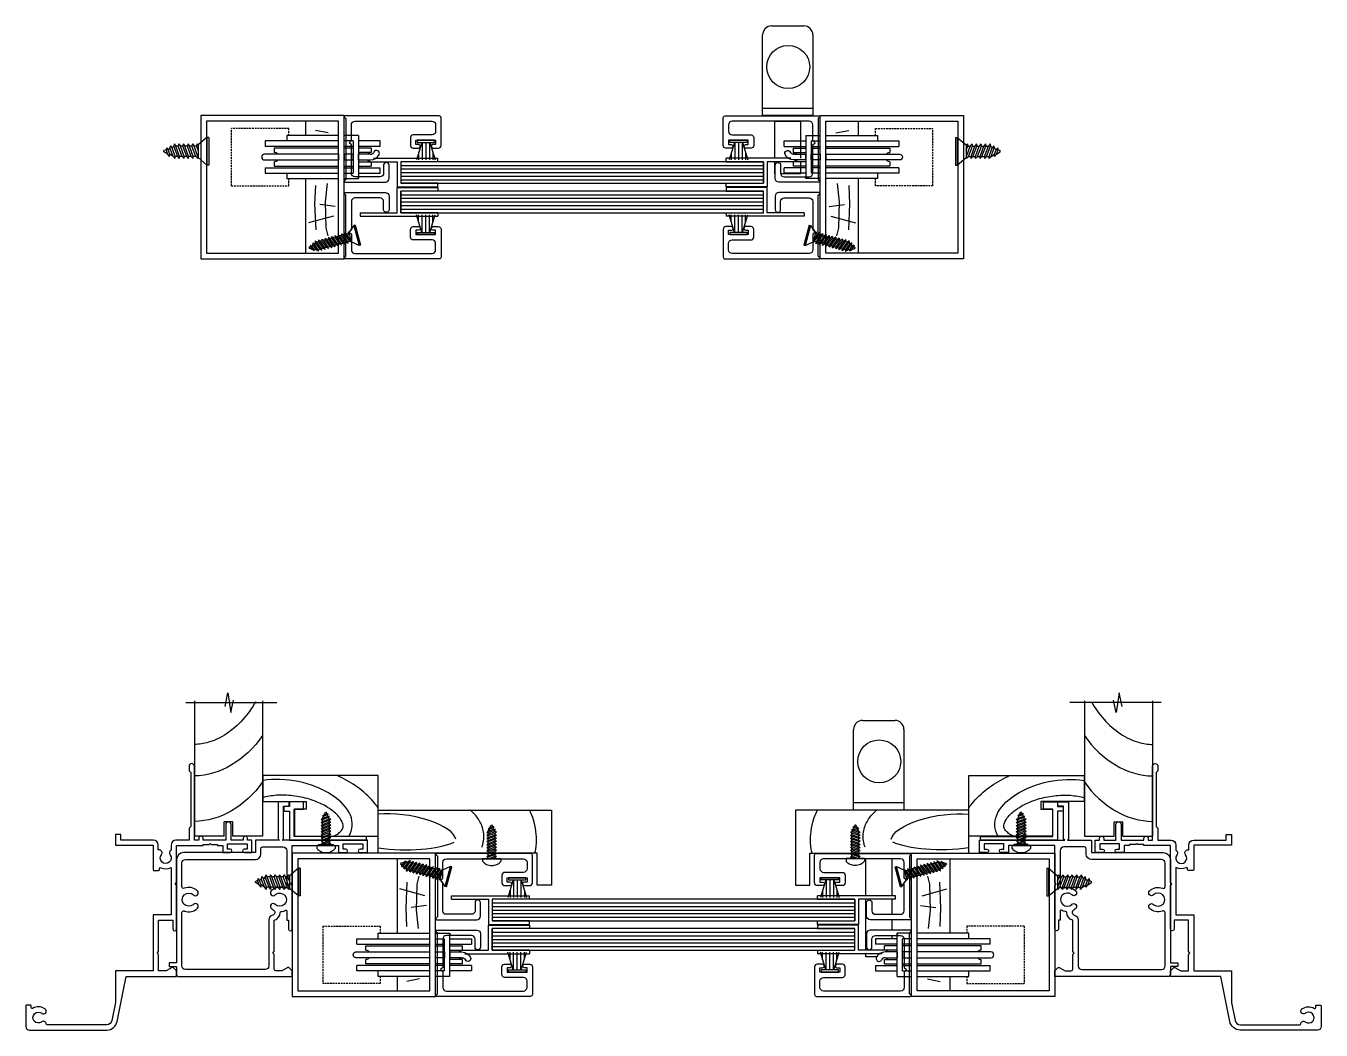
# Model space of a CAD drawing. Extents: x -67 to 826, y -333 to 308.
# Drawn here: x 259.9 to 621.1, y -295.2 to -15 of the extents above; entities that cross this region are included whole.
import ezdxf

# ---------------------------------------------------------------- set-up
doc = ezdxf.new("R2010")
doc.units = 0
doc.header["$MEASUREMENT"] = 0
doc.linetypes.add('DASHED', pattern=[0.75, 0.5, -0.25])
doc.layers.get('0').update_dxf_attribs({"linetype": 'CONTINUOUS'})
for name, color, linetype in [('CYAN', 4, 'CONTINUOUS'), ('GREY', 8, 'CONTINUOUS'), ('Magenta', 6, 'CONTINUOUS'), ('OUTLINE', 2, 'CONTINUOUS'), ('Red', 1, 'CONTINUOUS'), ('WHITE', 7, 'CONTINUOUS')]:
    doc.layers.add(name, color=color, linetype=linetype)

# ---------------------------------------------------------------- blocks, each defined once
blk = doc.blocks.new('NT6287PL')
at = {"layer": 'OUTLINE', "linetype": 'Continuous'}
for p, q in [((0, 0), (-21.71, 0)), ((-21.71, -1), (-21.71, 0)), ((0, -1), (0, 0)), ((-21.71, -1), (-11.31, -1)), ((-11.31, -1), (-11.31, -7)), ((0, -1), (-10.31, -1)), ((-10.31, -1), (-10.31, -8)), ((-21.71, -7), (-11.31, -7)), ((-21.71, -8), (-21.71, -7)), ((-10.31, -8), (-21.71, -8))]:
    blk.add_line(p, q, dxfattribs=at)
blk = doc.blocks.new('SHUGGPL')
at = {"linetype": 'DASHED'}
for p, q in [((-31.46, -14), (-31.46, 2)), ((-15.46, 2), (-31.46, 2)), ((-15.46, 0), (-15.46, 2)), ((-31.46, -14), (-15.46, -14)), ((-15.46, -14), (-15.46, -12))]:
    blk.add_line(p, q, dxfattribs=at)
for p, q in [((-1.6, 0), (-16, 0)), ((-16, 0), (-16, -1.5)), ((4, 0), (0, 0)), ((4, 0), (4, -12)), ((-1.6, -1.5), (-22, -1.5)), ((-22, -1.5), (-22, -3)), ((-1.6, -3), (-22, -3)), ((-1.6, -3.5), (-19.5, -3.5)), ((-19.5, -3.5), (-19.5, -4.7)), ((2.5, -1.5), (0, -1.5)), ((2.5, -3), (0, -3)), ((2.5, -3.5), (0, -3.5)), ((2.5, -1.5), (2.5, -10.5)), ((10, -1.5), (4, -1.5)), ((10, -3), (4, -3)), ((7.5, -3.5), (4, -3.5)), ((7.5, -3.5), (7.5, -4.7)), ((10, -3), (10, -1.5)), ((-1.6, -5.2), (-22.2, -5.2)), ((-22.2, -6.8), (-1.6, -6.8)), ((-1.6, -5.2), (-1.6, -6.8)), ((2.5, -5.2), (0, -5.2)), ((0, -5.2), (0, -6.8)), ((0, -6.8), (2.5, -6.8)), ((2.5, -6.8), (2.5, -5.2)), ((7.5, -4.7), (4, -4.7)), ((4, -6.8), (4, -5.2)), ((7.35, -5.2), (4, -5.2)), ((4, -6.8), (7.35, -6.8)), ((-22, -9), (-1.6, -9)), ((-22, -9), (-22, -10.5)), ((-22, -10.5), (-1.6, -10.5)), ((-19.5, -7.3), (-19.5, -8.5)), ((-19.5, -8.5), (-1.6, -8.5)), ((-16, -10.5), (-16, -12)), ((0, -8.5), (2.5, -8.5)), ((0, -9), (2.5, -9)), ((0, -10.5), (2.5, -10.5)), ((4, -7.3), (7.5, -7.3)), ((4, -8.5), (7.5, -8.5)), ((4, -9), (10, -9)), ((4, -10.5), (10, -10.5)), ((7.5, -7.3), (7.5, -8.5)), ((10, -10.5), (10, -9)), ((-16, -12), (-1.6, -12)), ((0, -12), (4, -12)), ((0.5, -12), (4, -12)), ((4, -12), (4, -11.5))]:
    blk.add_line(p, q)
for centre, radius, start, end in [((-22.2, -6), 0.8, 90, 270), ((-19.5, -6), 1.3, 37.9799, 90), ((-19.5, -6), 1.3, 270, 322.0201), ((7.5, -6), 1.3, 90, 142.0201), ((7.5, -6), 1.3, 217.9799, 270), ((7.35, -4.15), 1.05, 270, 334.378), ((7.35, -4.15), 2.65, 270, 334.378), ((9.02, -4.95), 0.8, 334.378, 154.378)]:
    blk.add_arc(centre, radius, start, end)
blk = doc.blocks.new('WOOD')
at = {"layer": 'GREY'}
for p, q in [((-9.11, -4), (-9.11, 0)), ((-9.11, -36.8), (-9.11, -16))]:
    blk.add_line(p, q, dxfattribs=at)
for points in [[(-2.85, -3.27), (-6.43, -2.6)], [(-6.43, -17.89), (-6.65, -23.02), (-6.32, -30.27)], [(-3.19, -17.33), (-3.75, -22.46), (-3.52, -29.72), (-2.97, -31.95)], [(-0.96, -23.8), (-5.2, -23.24)], [(-1.4, -26.48), (-8.33, -28.38)]]:
    blk.add_lwpolyline(points, dxfattribs=at)
blk = doc.blocks.new('SHUGGLK')
for p, q in [((-14, 0), (-14, 22.5)), ((-11.5, 25), (-2.5, 25)), ((0, 22.5), (0, 0)), ((0, 2), (-14, 2)), ((0, 0), (-14, 0)), ((-10.6, -11.9), (-10.6, -1.55)), ((-10.6, -1.55), (-3.4, -1.55)), ((-3.4, -1.55), (-3.4, -11.9)), ((-10.6, -16.23), (-10.6, -12.9)), ((-3.4, -12.9), (-3.4, -16.23)), ((-10.4, -16.23), (-10.6, -16.23)), ((-3.4, -16.23), (-8.9, -16.23))]:
    blk.add_line(p, q)
blk.add_circle((-6.88, 13.55), 6)
for centre, start, end in [((-11.5, 22.5), 90, 180), ((-2.5, 22.5), 0, 90)]:
    blk.add_arc(centre, 2.5, start, end)
blk = doc.blocks.new('n1382')
at = {"flags": 128}
blk.add_lwpolyline([(19.78, -6.8), (25.28, -6.8), (25.28, -8), (24.53, -8, 1), (24.53, -9), (26.03, -9, 0.414214), (26.78, -8.25), (26.78, -0.5, 0.414214), (26.28, 0), (0, 0, 0.668179), (-0.14, -0.34), (0.28, -0.76), (0.28, -17.74), (-0.14, -18.16, 0.668179), (0, -18.5), (11.28, -18.5, 0.414214), (12.28, -17.5), (12.28, -13.75, 1), (10.78, -13.75), (10.78, -16, -0.414214), (9.78, -17), (2.78, -17, -0.414214), (1.78, -16), (1.78, -8.1), (1.18, -7.5), (1.78, -6.9), (1.78, -2.5, -0.414214), (2.78, -1.5), (24.28, -1.5, -0.414214), (25.28, -2.5), (25.28, -4.3, -0.414214), (24.28, -5.3), (19.03, -5.3, 0.414214), (18.28, -6.05), (18.28, -8.25, 0.414214), (19.03, -9), (20.53, -9, 1), (20.53, -8), (19.78, -8)], format="xyb", close=True, dxfattribs=at)
blk = doc.blocks.new('wp48x55')
for p, q in [((0, 2.4), (0.6, 2.4)), ((0, -2.4), (0, 2.4)), ((0.6, 1.13), (5.5, 2.6)), ((0.6, 2.4), (0.6, -2.4)), ((0.6, 1), (5.5, 1)), ((0.6, 0), (5.5, 0)), ((3.5, 2), (5.5, 2)), ((0.6, -2.4), (0, -2.4)), ((0.6, -1), (5.5, -1)), ((0.6, -1.13), (5.5, -2.6)), ((3.5, -2), (5.5, -2))]:
    blk.add_line(p, q)
blk = doc.blocks.new('CS4G12')
for p, q in [((2.9, 0.38), (-2.9, 0.38)), ((-2.9, 0.38), (-2.9, 0)), ((2.9, 0), (-2.9, 0)), ((-2.9, 0), (-1.32, -1.88)), ((2.9, 0), (1.32, -1.88)), ((2.9, 0.38), (2.9, 0)), ((-1.54, -1.83), (-1.09, -2.22)), ((-1.54, -1.83), (-1.36, -1.83)), ((-1.54, -2.78), (-1.09, -2.78)), ((-1.54, -2.78), (-1.09, -3.17)), ((1.32, -1.88), (-1.32, -1.88)), ((-1.09, -2.22), (-1.09, -2.78)), ((-1.09, -2.22), (1.09, -3.05)), ((-1.09, -2.78), (1.09, -3.55)), ((-1.09, -3.17), (1.09, -4)), ((-1.09, -3.31), (-1.09, -3.73)), ((-0.97, -1.88), (1.09, -2.6)), ((0.5, -1.88), (1.09, -2.1)), ((1.54, -2), (1.09, -2.1)), ((1.09, -2.1), (1.09, -2.6)), ((1.54, -2.95), (1.09, -2.6)), ((1.54, -2.95), (1.09, -3.05)), ((1.09, -3.05), (1.09, -3.55)), ((1.54, -3.9), (1.09, -3.55)), ((1.54, -2), (1.34, -1.85)), ((-1.54, -3.73), (-1.09, -4.12)), ((-1.54, -3.73), (-1.09, -3.73)), ((-1.54, -4.68), (-1.09, -5.07)), ((-1.54, -4.68), (-1.09, -4.68)), ((-1.54, -5.63), (-1.09, -6.02)), ((-1.54, -5.63), (-1.09, -5.63)), ((-1.54, -6.58), (-1.09, -6.57)), ((-1.54, -6.58), (-1.09, -6.96)), ((-1.09, -3.73), (1.09, -4.5)), ((-1.09, -4.68), (-1.09, -4.12)), ((-1.09, -4.12), (1.09, -4.94)), ((-1.09, -4.68), (1.09, -5.45)), ((-1.09, -5.07), (-1.09, -5.63)), ((-1.09, -5.07), (1.09, -5.89)), ((-1.09, -5.63), (1.09, -6.4)), ((-1.09, -6.02), (-1.09, -6.57)), ((-1.09, -6.02), (1.09, -6.84)), ((-1.09, -6.57), (1.09, -7.34)), ((-1.09, -6.96), (1.09, -7.79)), ((-1.09, -7.52), (-1.09, -6.96)), ((1.54, -3.9), (1.09, -4)), ((1.09, -4), (1.09, -4.5)), ((1.54, -4.85), (1.09, -4.5)), ((1.54, -4.85), (1.09, -4.94)), ((1.09, -4.94), (1.09, -5.45)), ((1.54, -5.8), (1.09, -5.45)), ((1.54, -5.8), (1.09, -5.89)), ((1.09, -5.89), (1.09, -6.4)), ((1.54, -6.75), (1.09, -6.4)), ((1.54, -6.75), (1.09, -6.84)), ((1.09, -6.84), (1.09, -7.34)), ((-1.54, -7.52), (-1.09, -7.91)), ((-1.54, -7.52), (-1.09, -7.52)), ((-1.54, -8.47), (-1.09, -8.86)), ((-1.54, -8.47), (-1.09, -8.47)), ((-1.54, -9.42), (-1.09, -9.81)), ((-1.54, -9.42), (-1.09, -9.42)), ((-1.54, -10.37), (-1.09, -10.76)), ((-1.54, -10.37), (-1.09, -10.37)), ((-1.09, -7.52), (1.09, -8.29)), ((-1.09, -7.91), (1.09, -8.74)), ((-1.09, -7.91), (-1.09, -8.47)), ((-1.09, -8.47), (1.09, -9.24)), ((-1.09, -8.86), (1.09, -9.68)), ((-1.09, -8.86), (-1.09, -9.42)), ((-1.09, -9.42), (1.09, -10.19)), ((-1.09, -9.81), (1.09, -10.63)), ((-1.09, -9.81), (-1.09, -10.37)), ((-1.09, -10.37), (1.09, -11.14)), ((-1.09, -10.76), (1.09, -11.58)), ((-1.09, -10.76), (-1.09, -11.32)), ((1.54, -7.69), (1.09, -7.34)), ((1.54, -7.69), (1.09, -7.79)), ((1.09, -7.79), (1.09, -8.29)), ((1.54, -8.64), (1.09, -8.29)), ((1.54, -8.64), (1.09, -8.74)), ((1.09, -8.74), (1.09, -9.24)), ((1.54, -9.59), (1.09, -9.24)), ((1.54, -9.59), (1.09, -9.68)), ((1.09, -9.68), (1.09, -10.19)), ((1.54, -10.54), (1.09, -10.19)), ((1.54, -10.54), (1.09, -10.63)), ((1.09, -10.63), (1.09, -11.14)), ((-1.54, -11.32), (-1.09, -11.7)), ((-1.54, -11.32), (-1.09, -11.32)), ((-1.09, -11.32), (0.7, -11.95)), ((-1.09, -11.7), (0.7, -12.38)), ((-1.09, -11.7), (-0.61, -12.44)), ((-1.06, -12.44), (-0.61, -12.83)), ((-1.06, -12.44), (-0.61, -12.44)), ((-0.61, -12.44), (0.32, -12.76)), ((-0.61, -12.83), (-0.13, -13.63)), ((-0.61, -12.83), (0.31, -13.18)), ((-0.13, -13.63), (0.14, -13.63)), ((0.31, -13.18), (0.14, -13.63)), ((0.73, -13.09), (0.31, -13.18)), ((0.7, -12.38), (0.32, -12.76)), ((0.73, -13.09), (0.32, -12.76)), ((1.09, -11.58), (0.7, -11.95)), ((1.13, -12.29), (0.7, -11.95)), ((1.13, -12.29), (0.7, -12.38)), ((1.54, -11.49), (1.09, -11.14)), ((1.54, -11.49), (1.09, -11.58))]:
    blk.add_line(p, q)
blk = doc.blocks.new('cs6g12')
for p, q in [((-3.86, 0.5), (-3.86, 0)), ((3.86, 0.5), (-3.86, 0.5)), ((-3.86, 0), (-1.76, -2.5)), ((3.86, 0), (-3.86, 0)), ((3.86, 0), (1.76, -2.5)), ((3.86, 0.5), (3.86, 0)), ((-2.05, -2.59), (-1.46, -3.11)), ((-2.05, -2.59), (-1.46, -2.59)), ((1.76, -2.5), (-1.76, -2.5)), ((-1.46, -2.5), (-1.46, -2.59)), ((-1.46, -2.59), (1.46, -3.61)), ((-1.46, -3.11), (1.46, -4.21)), ((-1.46, -3.11), (-1.46, -3.85)), ((0.29, -2.5), (1.46, -2.94)), ((2.05, -2.82), (1.46, -2.94)), ((1.46, -2.94), (1.46, -3.61)), ((2.05, -2.82), (1.65, -2.5)), ((-2.05, -3.85), (-1.46, -4.37)), ((-2.05, -3.85), (-1.46, -3.85)), ((-2.05, -5.12), (-1.46, -5.63)), ((-2.05, -5.12), (-1.46, -5.12)), ((-2.05, -6.38), (-1.46, -6.9)), ((-2.05, -6.38), (-1.46, -6.38)), ((-1.46, -3.85), (1.46, -4.88)), ((-1.46, -4.37), (1.46, -5.47)), ((-1.46, -4.37), (-1.46, -5.12)), ((-1.46, -5.12), (1.46, -6.14)), ((-1.46, -5.63), (1.46, -6.73)), ((-1.46, -5.63), (-1.46, -6.38)), ((-1.46, -6.38), (1.46, -7.41)), ((-1.46, -6.9), (1.46, -8)), ((-1.46, -6.9), (-1.46, -7.64)), ((2.05, -4.08), (1.46, -3.61)), ((2.05, -4.08), (1.46, -4.21)), ((1.46, -4.21), (1.46, -4.88)), ((2.05, -5.34), (1.46, -4.88)), ((2.05, -5.34), (1.46, -5.47)), ((1.46, -5.47), (1.46, -6.14)), ((2.05, -6.61), (1.46, -6.14)), ((2.05, -6.61), (1.46, -6.73)), ((1.46, -6.73), (1.46, -7.41)), ((-2.05, -7.65), (-1.46, -7.64)), ((-2.05, -7.65), (-1.46, -8.16)), ((-2.05, -8.91), (-1.46, -9.43)), ((-2.05, -8.91), (-1.46, -8.91)), ((-1.46, -7.64), (1.46, -8.67)), ((-1.46, -8.16), (1.46, -9.26)), ((-1.46, -8.16), (-1.46, -8.91)), ((-1.46, -8.91), (0.93, -9.75)), ((-1.46, -9.43), (0.93, -10.33)), ((-1.46, -9.43), (-0.82, -10.4)), ((-1.41, -10.41), (-0.82, -10.4)), ((-1.41, -10.41), (-0.82, -10.92)), ((-0.82, -10.4), (0.42, -10.84)), ((0.93, -10.33), (0.42, -10.84)), ((1.46, -9.26), (0.93, -9.75)), ((1.51, -10.21), (0.93, -9.75)), ((1.51, -10.21), (0.93, -10.33)), ((2.05, -7.87), (1.46, -7.41)), ((2.05, -7.87), (1.46, -8)), ((1.46, -8), (1.46, -8.67)), ((2.05, -9.14), (1.46, -8.67)), ((2.05, -9.14), (1.46, -9.26)), ((-0.82, -10.92), (-0.17, -12)), ((-0.82, -10.92), (0.42, -11.39)), ((-0.17, -12), (0.18, -12)), ((0.42, -11.39), (0.18, -12)), ((0.97, -11.27), (0.42, -10.84)), ((0.97, -11.27), (0.42, -11.39))]:
    blk.add_line(p, q)
blk = doc.blocks.new('p4g12')
at = {"linetype": 'Continuous'}
for p, q in [((-0.98, 0), (-0.98, -0.25)), ((-0.98, 0), (-0.98, -0.25)), ((-0.27, 0), (-0.98, -0.25)), ((0.73, 0), (-0.98, -0.65)), ((0.98, 0), (0.98, -0.41)), ((-1.38, -0.56), (-0.98, -0.25)), ((-1.38, -0.56), (-0.98, -0.65)), ((-1.38, -1.41), (-0.98, -1.1)), ((-1.38, -1.41), (-0.98, -1.5)), ((-1.38, -2.27), (-0.98, -1.95)), ((-1.38, -2.27), (-0.98, -2.35)), ((-1.38, -3.12), (-0.98, -2.8)), ((-1.38, -3.12), (-0.98, -3.2)), ((0.98, -0.41), (-0.98, -1.1)), ((-0.98, -0.65), (-0.98, -1.1)), ((-0.98, -0.65), (-0.98, -1.1)), ((0.98, -0.76), (-0.98, -1.5)), ((0.98, -1.26), (-0.98, -1.95)), ((-0.98, -1.5), (-0.98, -1.95)), ((0.98, -1.61), (-0.98, -2.35)), ((0.98, -2.11), (-0.98, -2.8)), ((-0.98, -2.35), (-0.98, -2.8)), ((0.98, -2.46), (-0.98, -3.2)), ((0.98, -2.96), (-0.98, -3.65)), ((-0.98, -3.2), (-0.98, -3.65)), ((0.98, -3.31), (-0.98, -4.05)), ((1.38, -0.41), (0.98, -0.76)), ((1.38, -0.41), (0.98, -0.41)), ((0.98, -0.76), (0.98, -1.26)), ((1.38, -1.26), (0.98, -1.61)), ((1.38, -1.26), (0.98, -1.26)), ((0.98, -1.61), (0.98, -2.11)), ((1.38, -2.11), (0.98, -2.46)), ((1.38, -2.11), (0.98, -2.11)), ((0.98, -2.46), (0.98, -2.96)), ((1.38, -2.96), (0.98, -3.31)), ((1.38, -2.96), (0.98, -2.96)), ((0.98, -3.31), (0.98, -3.81)), ((-1.38, -3.97), (-0.98, -3.65)), ((-1.38, -3.97), (-0.98, -4.05)), ((-1.38, -4.82), (-0.98, -4.51)), ((-1.38, -4.82), (-0.98, -4.9)), ((-1.38, -5.67), (-0.98, -5.36)), ((-1.38, -5.67), (-0.98, -5.76)), ((-1.38, -6.52), (-0.98, -6.21)), ((-1.38, -6.52), (-0.98, -6.61)), ((-1.38, -7.37), (-0.98, -7.06)), ((0.98, -3.81), (-0.98, -4.51)), ((-0.98, -4.05), (-0.98, -4.51)), ((0.98, -4.16), (-0.98, -4.9)), ((0.98, -4.67), (-0.98, -5.36)), ((-0.98, -4.9), (-0.98, -5.36)), ((0.98, -5.02), (-0.98, -5.76)), ((0.98, -5.52), (-0.98, -6.21)), ((-0.98, -5.76), (-0.98, -6.21)), ((0.98, -5.87), (-0.98, -6.61)), ((0.98, -6.37), (-0.98, -7.06)), ((-0.98, -6.61), (-0.98, -7.06)), ((0.98, -6.72), (-0.98, -7.46)), ((0.98, -7.22), (-0.63, -7.79)), ((1.38, -3.82), (0.98, -3.81)), ((1.38, -3.82), (0.98, -4.16)), ((0.98, -4.16), (0.98, -4.67)), ((1.38, -4.67), (0.98, -5.02)), ((1.38, -4.67), (0.98, -4.67)), ((0.98, -5.02), (0.98, -5.52)), ((1.38, -5.52), (0.98, -5.87)), ((1.38, -5.52), (0.98, -5.52)), ((0.98, -5.87), (0.98, -6.37)), ((1.38, -6.37), (0.98, -6.72)), ((1.38, -6.37), (0.98, -6.37)), ((0.98, -6.72), (0.98, -7.22)), ((1.38, -7.22), (0.98, -7.57)), ((1.38, -7.22), (0.98, -7.22)), ((-1.38, -7.37), (-0.98, -7.46)), ((-1.02, -8.09), (-0.63, -7.79)), ((-1.02, -8.09), (-0.63, -8.18)), ((-0.98, -7.46), (-0.63, -7.79)), ((-0.65, -8.81), (-0.28, -8.52)), ((-0.65, -8.81), (-0.28, -8.89)), ((0.98, -7.57), (-0.63, -8.18)), ((-0.63, -8.18), (-0.28, -8.52)), ((0.55, -8.23), (-0.28, -8.52)), ((0.55, -8.58), (-0.28, -8.89)), ((-0.28, -8.89), (-0.12, -9.3)), ((0.11, -9.3), (-0.12, -9.3)), ((0.55, -8.58), (0.11, -9.3)), ((0.98, -7.57), (0.55, -8.23)), ((0.95, -8.23), (0.55, -8.58)), ((0.95, -8.23), (0.55, -8.23))]:
    blk.add_line(p, q, dxfattribs=at)
for points in [[(2.57, 0.81, 0), (2.31, 1.08, 0), (2.03, 1.31, 0), (1.74, 1.52, 0), (1.41, 1.69, 0), (1.07, 1.83, 0), (0.72, 1.91, 0), (0.36, 1.98, 0), (-0.02, 2, 0), (-0.38, 1.98, 0), (-0.74, 1.91, 0), (-1.1, 1.83, 0), (-1.45, 1.69, 0), (-1.77, 1.52, 0), (-2.07, 1.31, 0), (-2.36, 1.07, 0), (-2.6, 0.81, 0)], [(-2.58, 0, 0), (-2.58, 0.81, 0)], [(2.58, 0, 0), (-2.58, 0, 0)], [(2.58, 0, 0), (2.58, 0.81, 0)]]:
    blk.add_polyline3d(points, dxfattribs=at)
blk = doc.blocks.new('brk')
at = {"layer": 'GREY'}
for p, q in [((-5.3, 5.6), (-2.6, 18.2)), ((-2.6, 18.2), (0, 0)), ((0, 0), (2.7, 11.4))]:
    blk.add_line(p, q, dxfattribs=at)
blk = doc.blocks.new('07438P')
blk.add_lwpolyline([(8.05, 0), (0, 0), (0, 21.455), (1, 21.455), (1, 1.3), (8.65, 1.3), (8.65, 3.9), (10.65, 3.9), (10.65, 0), (9.35, 0), (9.35, -1.6), (8.05, -1.6), (8.05, 0)])
blk = doc.blocks.new('07100')
blk.add_lwpolyline([(-26.45, 17), (-14.25, 17), (-13.85, 16.6), (-13.45, 17), (-3.1, 17), (-3.1, 24.4), (-2.85, 24.4), (-2.85, 26.1), (-2.55, 26.4), (-2.85, 26.7), (-2.85, 28.4), (-3.1, 28.4), (-3.1, 29.9), (-5.1, 29.9), (-5.1, 31.95, -0.013709), (-5.1, 31.98, -0.972953), (-4.1, 31.95), (-4.1, 31.2), (-2.6, 31.2), (-2.6, 36.7), (-4.1, 36.7), (-4.1, 35.95, -0.013709), (-4.1, 35.92, -0.972953), (-5.1, 35.95), (-5.1, 38), (-1.6, 38), (-1.6, 36.8), (-1.1, 36.8, -0.013709), (-1.07, 36.8, -0.972953), (-1.1, 35.6), (-1.6, 35.6), (-1.6, 32.25), (2.75, 32.25, -0.013709), (2.79, 32.25, -0.972953), (2.75, 30.75), (-1.6, 30.75), (-1.6, 24.4), (-1.1, 24.4, -0.013709), (-1.07, 24.4, -0.972953), (-1.1, 23.2), (-1.6, 23.2), (-1.6, 22), (18.98, 22, -0.013709), (19.02, 22, -0.972953), (18.98, 20.5), (17.73, 20.5), (17.23, 21), (2.23, 21), (1.73, 20.5), (-1.6, 20.5), (-1.6, 16.9, -0.006854), (-1.6, 16.86, -0.406206), (-3, 15.5), (-4.38, 15.5, -0.007765), (-4.4, 15.48, -0.46725), (-5.66, 15.2, 0.019484), (-5.76, 15.27, 1.948963), (-5.66, 12.8, -0.009741), (-5.64, 12.82, -0.610857), (-4.3, 12.13), (-4.3, 11.9), (-3, 11.9, -0.006854), (-2.96, 11.9, -0.406206), (-1.6, 10.5), (-1.6, 1.5), (0, 1.5), (0, 0), (-3, 0), (-3, 10.5), (-9.85, 10.5, -0.006854), (-9.86, 10.5, -0.406206), (-10.1, 10.75), (-10.1, 11.99, -0.006854), (-10.1, 12, -0.406206), (-9.85, 12.24), (-9.51, 12.24, 0.008939), (-9.5, 12.24, 0.550513), (-9.29, 12.61, -0.004349), (-9.31, 12.66, -0.249849), (-9.23, 15.5), (-22.45, 15.5), (-22.45, 10.5), (-38.1, 10.5), (-38.1, 0), (-46.9, 0), (-51.9, -1.01, 0.005987), (-51.93, -1.01, 0.350411), (-53.1, -2.48), (-53.1, -19.08, 0.006745), (-53.1, -19.08, 0.399069), (-52.86, -19.33, -0.009694), (-52.83, -19.33, -0.607204), (-52.29, -20.55, 0.019608), (-52.36, -20.64, 1.982789), (-49.91, -20.55, -0.013709), (-49.94, -20.51, -0.972953), (-48.74, -19.61, -0.005408), (-48.7, -19.66, -0.314242), (-48.54, -23.12, 0.009314), (-48.55, -23.12, 0.578313), (-48.33, -23.5), (-47.85, -23.5, -0.006854), (-47.84, -23.5, -0.406206), (-47.6, -23.75), (-47.6, -24.75, -0.006854), (-47.6, -24.76, -0.406206), (-47.85, -25), (-53.6, -25, -0.006854), (-53.63, -25, -0.406206), (-54.6, -24), (-54.6, -2.48, -0.005987), (-54.6, -2.4, -0.350411), (-52.19, 0.46), (-39.6, 3), (-39.6, 17), (-38.1, 17), (-37.17, 16.07, -0.005712), (-37.17, 16.07, -0.333097), (-37.13, 15.77), (-38.1, 14.1), (-38.1, 12), (-33.5, 12), (-33.1, 11.6), (-32.7, 12), (-23.95, 12), (-23.95, 16), (-26.45, 16, -0.013709), (-26.48, 16, -0.972953), (-26.45, 17)], format="xyb")
blk = doc.blocks.new('07438')
for points in [[(10.65, 6.4), (0.3, 6.4), (0, 6.7), (0, 0), (-3.5, 0), (-3.5, -20, -0.006854), (-3.5, -20.05, -0.406206), (-5.5, -22), (-34.25, -22), (-34.25, -24), (-35.25, -24), (-35.25, -22), (-37.5, -22, -0.006854), (-37.51, -22, -0.406206), (-38, -21.5), (-38, 10.25), (-36.5, 10.25), (-35.57, 9.33, -0.005712), (-35.57, 9.32, -0.333097), (-35.53, 9.03), (-36.5, 7.35), (-36.5, 5.75, 0.006854), (-36.5, 5.74, 0.406206), (-36, 5.25), (-31.9, 5.25), (-31.5, 4.85), (-31.1, 5.25), (-22.35, 5.25, -0.00573), (-22.34, 5.3, -0.334229), (-20.18, 6.94, 0.006371), (-20.17, 6.94, 0.374882), (-19.93, 7.16, -0.001683), (-19.93, 7.18, -0.095042), (-19.55, 8.39, 0.00901), (-19.55, 8.39, 0.55567), (-19.77, 8.75), (-22.35, 8.75), (-22.35, 9.25), (-24.85, 9.25, -0.013709), (-24.88, 9.26, -0.972953), (-24.85, 10.25), (-12.65, 10.25), (-12.25, 9.85), (-11.85, 10.25), (-1.5, 10.25), (-1.5, 17.65), (-1.25, 17.65), (-1.25, 19.35), (-0.95, 19.65), (-1.25, 19.95), (-1.25, 21.65), (-1.5, 21.65), (-1.5, 23.15), (-3.5, 23.15), (-3.5, 25.2, -0.013709), (-3.5, 25.23, -0.972953), (-2.5, 25.2), (-2.5, 24.45), (-1, 24.45), (-1, 29.95), (-2.5, 29.95), (-2.5, 29.2, -0.013709), (-2.5, 29.18, -0.972953), (-3.5, 29.2), (-3.5, 31.25), (0, 31.25), (0, 7.5), (0.3, 7.8), (9.45, 7.8), (9.45, 9.4), (10.65, 9.4), (10.65, 6.4)], [(-2.9, 8.75), (-12.98, 8.75, 0.008525), (-13, 8.75, 0.520467), (-13.45, 8.07, -0.005053), (-13.42, 8, -0.292387), (-14.17, 4.42, -0.013709), (-14.2, 4.39, -0.972953), (-15.28, 5.5, 0.020475), (-15.18, 5.62, 2.249698), (-17.92, 5.5, -0.013709), (-17.89, 5.47, -0.972953), (-19.03, 4.42, -0.001054), (-19.04, 4.43, -0.059392), (-19.53, 5.07, 0.010266), (-19.54, 5.09, 0.652176), (-20.9, 4.88, -0.00574), (-20.91, 4.84, -0.33489), (-22.35, 3.75), (-35.1, 3.75, 0.006854), (-35.13, 3.75, 0.406206), (-36.1, 2.75), (-36.1, -19.5, 0.006854), (-36.1, -19.53, 0.406206), (-35.1, -20.5), (-20.22, -20.5, 0.008525), (-20.2, -20.5, 0.520467), (-19.75, -19.81, -0.005053), (-19.78, -19.75, -0.292387), (-19.03, -16.16, -0.013709), (-19, -16.13, -0.972953), (-17.92, -17.25, 0.020475), (-18.02, -17.36, 2.249698), (-15.28, -17.25, -0.013709), (-15.31, -17.22, -0.972953), (-14.17, -16.16, -0.005053), (-14.12, -16.21, -0.292387), (-13.45, -19.81, 0.008525), (-13.45, -19.83, 0.520467), (-12.98, -20.5), (-6.4, -20.5, 0.006854), (-6.37, -20.5, 0.406206), (-5.4, -19.5), (-5.4, 0, -0.006854), (-5.4, 0.04, -0.406206), (-3.9, 1.5), (-2.4, 1.5, 0.006854), (-2.39, 1.5, 0.406206), (-1.9, 2), (-1.9, 7.75, 0.006854), (-1.9, 7.78, 0.406206), (-2.9, 8.75)]]:
    blk.add_lwpolyline(points, format="xyb")

msp = doc.modelspace()

# ---------------------------------------------------------------- linework, layer by layer
for p, q in [((493.21, -208.78), (502.21, -208.78)), ((490.71, -233.78), (490.71, -211.28)), ((504.71, -211.28), (504.71, -233.78)), ((504.71, -231.78), (490.71, -231.78)), ((504.71, -233.78), (490.71, -233.78)), ((494.12, -257.68), (494.12, -247.33)), ((494.12, -247.33), (501.31, -247.33)), ((501.31, -247.33), (501.31, -257.68)), ((494.12, -272.88), (494.12, -258.68)), ((501.31, -258.68), (501.31, -262.88)), ((501.31, -264.38), (501.31, -267.28)), ((501.31, -268.78), (501.31, -269.68)), ((494.12, -274.74), (494.12, -273.88)), ((497.15, -274.74), (494.12, -274.74))]:
    msp.add_line(p, q)
msp.add_circle((497.83, -220.23), 6)
for centre, start, end in [((493.21, -211.28), 90, 180), ((502.21, -211.28), 0, 90)]:
    msp.add_arc(centre, 2.5, start, end)
at = {"layer": 'CYAN'}
for points in [[(364.38, -58.95), (465.58, -58.95), (465.58, -52.95), (364.38, -52.95)], [(364.38, -67.15), (465.58, -67.15), (465.58, -61.15), (364.38, -61.15)], [(389.87, -264.68), (491.07, -264.68), (491.07, -258.68), (389.87, -258.68)], [(389.87, -272.88), (491.07, -272.88), (491.07, -266.88), (389.87, -266.88)]]:
    msp.add_lwpolyline(points, close=True, dxfattribs=at)
at = {"layer": 'GREY'}
for p, q in [((364.38, -53.95), (465.58, -53.95)), ((364.38, -54.95), (465.58, -54.95)), ((364.38, -55.95), (465.58, -55.95)), ((364.38, -56.95), (465.58, -56.95)), ((364.38, -57.95), (465.58, -57.95)), ((364.38, -62.15), (465.58, -62.15)), ((364.38, -63.15), (465.58, -63.15)), ((364.38, -64.15), (465.58, -64.15)), ((364.38, -65.15), (465.58, -65.15)), ((364.38, -66.15), (465.58, -66.15)), ((304.46, -203.81), (329.89, -203.81)), ((576.47, -203.81), (551.04, -203.81)), ((389.87, -259.68), (491.07, -259.68)), ((389.87, -260.68), (491.07, -260.68)), ((389.87, -261.68), (491.07, -261.68)), ((389.87, -262.68), (491.07, -262.68)), ((389.87, -263.68), (491.07, -263.68)), ((389.87, -267.88), (491.07, -267.88)), ((389.87, -268.88), (491.07, -268.88)), ((389.87, -269.88), (491.07, -269.88)), ((389.87, -270.88), (491.07, -270.88)), ((389.87, -271.88), (491.07, -271.88))]:
    msp.add_line(p, q, dxfattribs=at)
at = {"layer": 'GREY', "extrusion": (0, 0, -1)}
for centre, major_axis, ratio, start_param, end_param in [((309.05, -196.98), (-7.13, -26.68), 0.806706, 5.127493, 6.059775), ((309.22, -209.66), (-7.13, -26.68), 0.806706, 5.138996, 6.067575), ((547.3, -235.61), (17.16, 3.35), 0.571408, 2.914971, 5.287254), ((515.15, -240.32), (14, 2.25), 0.357504, 3.265523, 5.348052), ((516.55, -239.85), (17.22, 0.47), 0.2915, 1.206539, 2.630595)]:
    msp.add_ellipse(centre, major_axis=major_axis, ratio=ratio, start_param=start_param, end_param=end_param, dxfattribs=at)
at = {"layer": 'GREY'}
for centre, major_axis, ratio, start_param, end_param in [((571.89, -196.98), (7.13, -26.68), 0.806706, 5.127493, 6.059775), ((333.64, -235.61), (-17.16, 3.35), 0.571408, 2.914971, 5.287254), ((571.71, -209.66), (7.13, -26.68), 0.806706, 5.138996, 6.067575), ((365.78, -240.32), (-14, 2.25), 0.357504, 3.265523, 5.348052), ((364.38, -239.85), (-17.22, 0.47), 0.2915, 1.206539, 2.630595)]:
    msp.add_ellipse(centre, major_axis=major_axis, ratio=ratio, start_param=start_param, end_param=end_param, dxfattribs=at)
for points, knots in [([(323.88, -203.57), (322.89, -205.36), (321.74, -207.01), (319.04, -210.07), (317.48, -211.43), (314.2, -213.59), (312.49, -214.38), (309.47, -215.26), (308.15, -215.47), (306.86, -215.51)], [5.007662, 5.007662, 5.007662, 5.007662, 5.264512, 5.264512, 5.546836, 5.546836, 5.82916, 5.82916, 6.046833, 6.046833, 6.046833, 6.046833]), ([(557.06, -203.57), (558.04, -205.36), (559.2, -207.01), (561.89, -210.07), (563.45, -211.43), (566.73, -213.59), (568.44, -214.38), (571.46, -215.26), (572.78, -215.47), (574.07, -215.51)], [5.007662, 5.007662, 5.007662, 5.007662, 5.264512, 5.264512, 5.546836, 5.546836, 5.82916, 5.82916, 6.046833, 6.046833, 6.046833, 6.046833]), ([(358.12, -233.18), (357.71, -232.61), (357.28, -232.05), (355.49, -229.97), (353.99, -228.63), (350.74, -226.28), (349, -225.27), (347.01, -224.33), (346.84, -224.26), (346.67, -224.18)], [3.6784338, 3.6784338, 3.6784338, 3.6784338, 3.7676978, 3.7676978, 4.0317234, 4.0317234, 4.295749, 4.295749, 4.3201914, 4.3201914, 4.3201914, 4.3201914]), ([(522.81, -233.18), (523.22, -232.61), (523.65, -232.05), (525.44, -229.97), (526.95, -228.63), (530.19, -226.28), (531.93, -225.27), (533.93, -224.33), (534.1, -224.26), (534.27, -224.18)], [3.6784338, 3.6784338, 3.6784338, 3.6784338, 3.7676978, 3.7676978, 4.0317234, 4.0317234, 4.295749, 4.295749, 4.3201914, 4.3201914, 4.3201914, 4.3201914]), ([(345.66, -241.08), (346.19, -240.83), (346.65, -240.56), (347.37, -240.03), (347.64, -239.76), (348.03, -239.28), (348.15, -239.07), (348.3, -238.69), (348.33, -238.51), (348.35, -238.11), (348.33, -237.88), (348.17, -237.31), (348.03, -236.97), (347.59, -236.21), (347.28, -235.79), (346.48, -234.92), (345.99, -234.46), (344.84, -233.58), (344.19, -233.14), (342.28, -232.05), (340.92, -231.45), (338, -230.47), (336.44, -230.11), (333.34, -229.66), (331.78, -229.59), (328.88, -229.72), (327.52, -229.92), (326.21, -230.28), (326.06, -230.32), (325.91, -230.37)], [2.470896, 2.470896, 2.470896, 2.470896, 2.658387, 2.658387, 2.848477, 2.848477, 3.038568, 3.038568, 3.228659, 3.228659, 3.41875, 3.41875, 3.60884, 3.60884, 3.798931, 3.798931, 3.989022, 3.989022, 4.179113, 4.179113, 4.49032, 4.49032, 4.801527, 4.801527, 5.112734, 5.112734, 5.423941, 5.423941, 5.465477, 5.465477, 5.465477, 5.465477]), ([(535.28, -241.08), (534.74, -240.83), (534.29, -240.56), (533.56, -240.03), (533.29, -239.76), (532.9, -239.28), (532.79, -239.07), (532.64, -238.69), (532.6, -238.51), (532.58, -238.11), (532.61, -237.88), (532.76, -237.31), (532.9, -236.97), (533.35, -236.21), (533.66, -235.79), (534.45, -234.92), (534.94, -234.46), (536.09, -233.58), (536.74, -233.14), (538.65, -232.05), (540.01, -231.45), (542.93, -230.47), (544.49, -230.11), (547.6, -229.66), (549.15, -229.59), (552.06, -229.72), (553.41, -229.92), (554.72, -230.28), (554.87, -230.32), (555.02, -230.37)], [2.470896, 2.470896, 2.470896, 2.470896, 2.658387, 2.658387, 2.848477, 2.848477, 3.038568, 3.038568, 3.228659, 3.228659, 3.41875, 3.41875, 3.60884, 3.60884, 3.798931, 3.798931, 3.989022, 3.989022, 4.179113, 4.179113, 4.49032, 4.49032, 4.801527, 4.801527, 5.112734, 5.112734, 5.423941, 5.423941, 5.465477, 5.465477, 5.465477, 5.465477]), ([(387.03, -244.19), (387.26, -243.6), (387.42, -242.98), (387.6, -241.72), (387.61, -241.08), (387.5, -239.84), (387.37, -239.23), (387.01, -238.09), (386.77, -237.55), (385.96, -236.05), (385.27, -235.19), (384.26, -234.22), (384, -233.99), (383.74, -233.78)], [3.0290051, 3.0290051, 3.0290051, 3.0290051, 3.1791662, 3.1791662, 3.3293272, 3.3293272, 3.4794883, 3.4794883, 3.6296494, 3.6296494, 3.9234247, 3.9234247, 4.01703, 4.01703, 4.01703, 4.01703]), ([(401.87, -245.78), (401.95, -245.36), (402.03, -244.93), (402.17, -243.92), (402.22, -243.34), (402.27, -242.04), (402.26, -241.31), (402.1, -239.41), (401.9, -238.27), (401.36, -236.3), (401.06, -235.45), (400.58, -234.35), (400.45, -234.06), (400.31, -233.78)], [3.1358894, 3.1358894, 3.1358894, 3.1358894, 3.1813338, 3.1813338, 3.2425903, 3.2425903, 3.3206892, 3.3206892, 3.4495745, 3.4495745, 3.5565799, 3.5565799, 3.5963355, 3.5963355, 3.5963355, 3.5963355]), ([(479.07, -245.78), (478.98, -245.36), (478.9, -244.93), (478.77, -243.92), (478.72, -243.34), (478.66, -242.04), (478.68, -241.31), (478.83, -239.41), (479.04, -238.27), (479.57, -236.3), (479.88, -235.45), (480.35, -234.35), (480.49, -234.06), (480.63, -233.78)], [3.1358894, 3.1358894, 3.1358894, 3.1358894, 3.1813338, 3.1813338, 3.2425903, 3.2425903, 3.3206892, 3.3206892, 3.4495745, 3.4495745, 3.5565799, 3.5565799, 3.5963355, 3.5963355, 3.5963355, 3.5963355]), ([(493.91, -244.19), (493.67, -243.6), (493.51, -242.98), (493.33, -241.72), (493.32, -241.08), (493.43, -239.84), (493.56, -239.23), (493.93, -238.09), (494.16, -237.55), (494.98, -236.05), (495.66, -235.19), (496.68, -234.22), (496.93, -233.99), (497.19, -233.78)], [3.0290051, 3.0290051, 3.0290051, 3.0290051, 3.1791662, 3.1791662, 3.3293272, 3.3293272, 3.4794883, 3.4794883, 3.6296494, 3.6296494, 3.9234247, 3.9234247, 4.01703, 4.01703, 4.01703, 4.01703])]:
    msp.add_open_spline(points, degree=3, knots=knots, dxfattribs=at)
at = {"layer": 'OUTLINE', "linetype": 'Continuous'}
for p, q in [((356.12, -52.95), (363.38, -52.95)), ((356.78, -51.95), (374.78, -51.95)), ((363.38, -52.95), (363.38, -59.95)), ((374.78, -52.95), (364.38, -52.95)), ((364.38, -52.95), (364.38, -58.95)), ((374.78, -52.95), (374.78, -51.95)), ((455.18, -52.95), (455.18, -51.95)), ((473.18, -51.95), (455.18, -51.95)), ((455.18, -52.95), (465.58, -52.95)), ((465.58, -52.95), (465.58, -58.95)), ((466.58, -52.95), (466.58, -59.95)), ((473.84, -52.95), (466.58, -52.95)), ((363.38, -59.95), (374.78, -59.95)), ((374.78, -58.95), (364.38, -58.95)), ((374.78, -59.95), (374.78, -58.95)), ((455.18, -58.95), (465.58, -58.95)), ((455.18, -59.95), (455.18, -58.95)), ((466.58, -59.95), (455.18, -59.95)), ((388.87, -272.88), (388.87, -265.88)), ((388.87, -265.88), (400.27, -265.88)), ((389.87, -272.88), (389.87, -266.88)), ((400.27, -266.88), (389.87, -266.88)), ((400.27, -265.88), (400.27, -266.88)), ((480.66, -265.88), (480.66, -266.88)), ((492.07, -265.88), (480.66, -265.88)), ((480.66, -266.88), (491.07, -266.88)), ((491.07, -272.88), (491.07, -266.88)), ((492.07, -272.88), (492.07, -265.88)), ((381.6, -272.88), (388.87, -272.88)), ((382.27, -273.88), (400.27, -273.88)), ((400.27, -272.88), (389.87, -272.88)), ((400.27, -272.88), (400.27, -273.88)), ((480.66, -272.88), (480.66, -273.88)), ((480.66, -272.88), (491.07, -272.88)), ((498.67, -273.88), (480.66, -273.88)), ((499.33, -272.88), (492.07, -272.88))]:
    msp.add_line(p, q, dxfattribs=at)
at = {"layer": 'OUTLINE'}
for points in [[(308.63, -80.05), (348.63, -80.05), (348.63, -40.05), (308.63, -40.05)], [(310.23, -78.45), (347.03, -78.45), (347.03, -41.65), (310.23, -41.65)], [(521.33, -80.05), (481.33, -80.05), (481.33, -40.05), (521.33, -40.05)], [(519.73, -78.45), (482.93, -78.45), (482.93, -41.65), (519.73, -41.65)], [(334.12, -285.78), (374.12, -285.78), (374.12, -245.78), (334.12, -245.78)], [(335.72, -284.18), (372.52, -284.18), (372.52, -247.38), (335.72, -247.38)], [(546.81, -285.78), (506.81, -285.78), (506.81, -245.78), (546.81, -245.78)], [(545.21, -284.18), (508.41, -284.18), (508.41, -247.38), (545.21, -247.38)]]:
    msp.add_lwpolyline(points, close=True, dxfattribs=at)
at = {"layer": 'Red'}
for p, q in [((306.86, -203.3), (306.86, -241.08)), ((325.86, -203.3), (325.86, -241.08)), ((555.07, -203.3), (555.07, -241.08)), ((574.07, -203.3), (574.07, -241.08)), ((315.11, -241.08), (315.11, -237.08)), ((317.61, -237.08), (315.11, -237.08)), ((317.61, -241.08), (317.61, -237.08)), ((563.32, -237.08), (565.82, -237.08)), ((563.32, -241.08), (563.32, -237.08)), ((565.82, -241.08), (565.82, -237.08)), ((315.11, -241.08), (306.86, -241.08)), ((325.86, -241.08), (317.61, -241.08)), ((555.07, -241.08), (563.32, -241.08)), ((565.82, -241.08), (574.07, -241.08))]:
    msp.add_line(p, q, dxfattribs=at)
for points in [[(325.91, -231.43), (338.06, -231.43), (338.06, -233.53), (334.76, -233.53), (334.76, -241.08), (358.12, -241.08), (358.12, -224.18), (325.91, -224.18)], [(555.02, -231.43), (542.87, -231.43), (542.87, -233.53), (546.17, -233.53), (546.17, -241.08), (522.81, -241.08), (522.81, -224.18), (555.02, -224.18)], [(406.42, -233.78), (406.42, -254.78), (402.42, -254.78), (402.42, -245.78), (358.12, -245.78), (358.12, -233.78)], [(474.51, -233.78), (474.51, -254.78), (478.51, -254.78), (478.51, -245.78), (522.81, -245.78), (522.81, -233.78)]]:
    msp.add_lwpolyline(points, close=True, dxfattribs=at)

# ---------------------------------------------------------------- block references
at = {"layer": 'GREY', "xscale": -1}
for name, p, rotation in [('cs6g12', (310.36, -50.03), 270), ('CS4G12', (352.04, -73.51), 285.0000000000004), ('p4g12', (491.17, -247.28), 180), ('CS4G12', (503.41, -252.31), 105.0000000000012), ('cs6g12', (335.85, -253.88), 270)]:
    msp.add_blockref(name, p, dxfattribs=dict(at, rotation=rotation))
at = {"layer": 'GREY'}
for name, p, rotation in [('cs6g12', (519.6, -50.03), 90), ('CS4G12', (477.92, -73.51), 74.99999999999962), ('p4g12', (343.55, -243.68), 180), ('p4g12', (537.44, -243.68), 180), ('p4g12', (389.76, -247.28), 180), ('CS4G12', (377.52, -252.31), 254.9999999999988), ('cs6g12', (545.08, -253.88), 90)]:
    msp.add_blockref(name, p, dxfattribs=dict(at, rotation=rotation))
at = {"layer": 'GREY', "yscale": 0.3000000000000114, "zscale": 0.3}
for p, xscale in [((316.98, -206.56), 0.2999999999999972), ((563.96, -206.56), -0.2999999999999972)]:
    msp.add_blockref('brk', p, dxfattribs=dict(at, xscale=xscale))
at = {"layer": 'Magenta', "xscale": -1}
for name, p, rotation in [('wp48x55', (371.38, -46.95), 90), ('wp48x55', (458.58, -73.25), 270), ('07438P', (333.36, -242.18), 270), ('wp48x55', (396.87, -252.68), 90), ('wp48x55', (484.06, -278.98), 270)]:
    msp.add_blockref(name, p, dxfattribs=dict(at, rotation=rotation))
at = {"layer": 'Magenta'}
for name, p, rotation in [('wp48x55', (458.58, -46.95), 270), ('wp48x55', (371.38, -73.25), 90), ('07438P', (547.57, -242.18), 90), ('wp48x55', (484.06, -252.68), 270), ('wp48x55', (396.87, -278.98), 90)]:
    msp.add_blockref(name, p, dxfattribs=dict(at, rotation=rotation))
at = {"layer": 'OUTLINE'}
for name, p in [('n1382', (348.85, -40.15)), ('n1382', (374.34, -245.88)), ('NT6287PL', (502.37, -257.68))]:
    msp.add_blockref(name, p, dxfattribs=at)
at = {"layer": 'OUTLINE', "xscale": -1}
for name, p in [('n1382', (481.11, -40.15)), ('n1382', (506.59, -245.88)), ('NT6287PL', (378.56, -257.68))]:
    msp.add_blockref(name, p, dxfattribs=at)
at = {"layer": 'OUTLINE'}
for name, p, rotation in [('NT6287PL', (353.07, -68.15), 180), ('n1382', (481.11, -80.05), 180), ('07100', (596.07, -240.58), 90), ('07438', (557.07, -242.18), 90), ('n1382', (506.59, -285.78), 180)]:
    msp.add_blockref(name, p, dxfattribs=dict(at, rotation=rotation))
at = {"layer": 'OUTLINE', "xscale": -1}
for name, p, rotation in [('NT6287PL', (476.89, -68.15), 180), ('n1382', (348.85, -80.05), 180), ('07100', (284.86, -240.58), 270), ('07438', (323.86, -242.18), 270), ('n1382', (374.34, -285.78), 180)]:
    msp.add_blockref(name, p, dxfattribs=dict(at, rotation=rotation))
at = {"layer": 'WHITE'}
for name, p in [('SHUGGLK', (479.33, -40.05)), ('WOOD', (347.03, -41.65)), ('SHUGGPL', (348.63, -45.65))]:
    msp.add_blockref(name, p, dxfattribs=at)
at = {"layer": 'WHITE', "xscale": -1}
for name, p in [('WOOD', (482.93, -41.65)), ('SHUGGPL', (481.33, -45.65))]:
    msp.add_blockref(name, p, dxfattribs=at)
at = {"layer": 'WHITE', "xscale": -1, "rotation": 180}
for name, p in [('WOOD', (372.52, -284.18)), ('SHUGGPL', (374.12, -280.18))]:
    msp.add_blockref(name, p, dxfattribs=at)
at = {"layer": 'WHITE', "rotation": 180}
for name, p in [('WOOD', (508.41, -284.18)), ('SHUGGPL', (506.81, -280.18))]:
    msp.add_blockref(name, p, dxfattribs=at)

doc.saveas('drawing.dxf')
